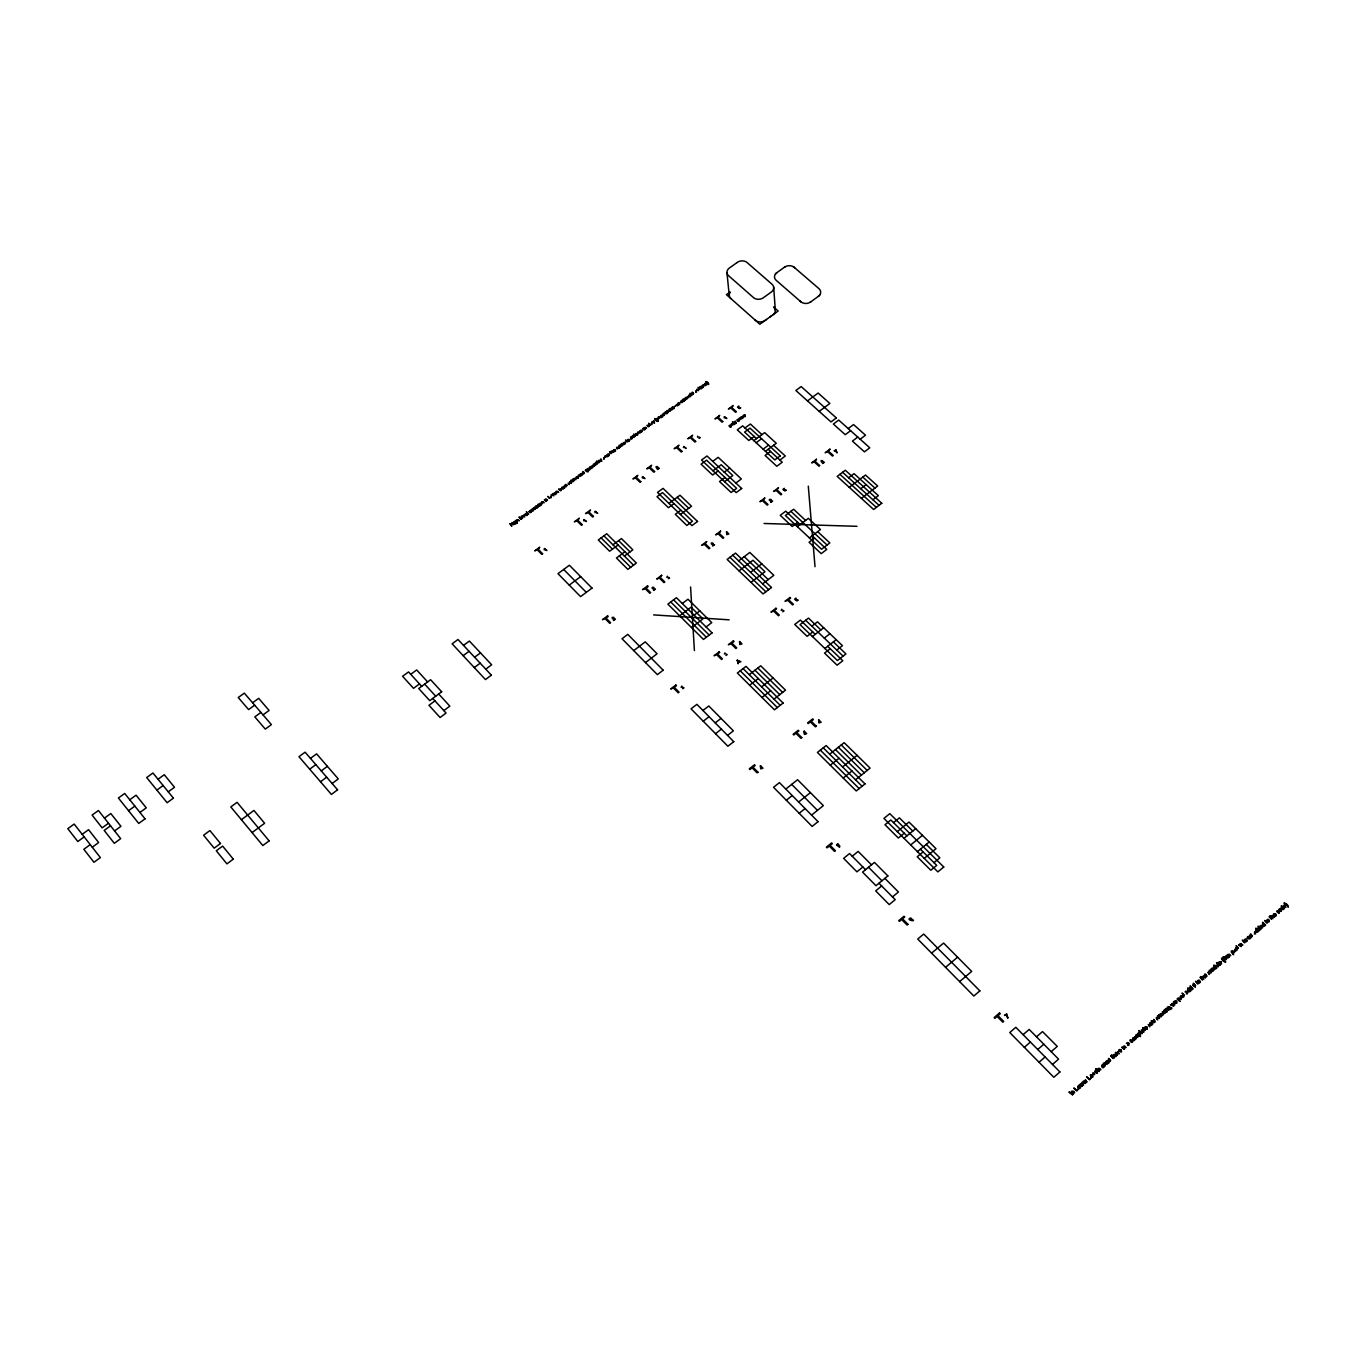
<?xml version="1.0" encoding="UTF-8"?>
<svg xmlns="http://www.w3.org/2000/svg" width="1356" height="1356" viewBox="0 0 1356 1356"><rect width="100%" height="100%" fill="white"/><g stroke="black" fill="none" stroke-linecap="round" stroke-linejoin="round"><path stroke-width="1.5" d="M1209.45 971.303L1211.061 973.015L1209.06 971.811M1157.719 1016.678L1159.329 1018.492L1157.363 1017.271M591.826 467.566L590.233 466.939M1136.192 1035.442L1137.803 1037.425L1135.803 1036.17M563.571 488.109L561.943 487.482M909.825 918.554C920.487 922.487 903.774 920.182 910.91 917.944M561.791 487.821L563.469 488.38M822.872 461.498L822.838 461.837M539.4 504.144L541.078 504.652M713.087 543.773L713.019 544.366M706.713 384.223L705.323 384.918L706.73 384.748M771.174 500.228L771.022 501.296M685.458 399.664L684.068 400.359L685.492 400.173M653.982 588.165L653.778 589.351M797.65 600.454L796.243 599.725M649.304 425.937L647.897 426.615L649.338 426.428M613.997 618.251L613.912 618.777M657.846 467.464L657.66 468.43M547.417 499.889L545.976 500.652L547.485 500.415M541.163 504.398L539.519 503.771M545.214 499.398L546.112 500.025A6.068 4.983 -13.1 0 0 546.654 499.805M822.363 462.21L822.448 461.277M770.649 501.042L770.733 500.042M1100.936 1069.63L1098.869 1070.426L1100.14 1069.104A3.492 3.22 22.2 0 0 1099.547 1069.325A7.288 6.712 21.5 0 1 1098.936 1069.596L1097.767 1068.647L1099.326 1068.291M712.544 544.654L712.646 543.671M657.304 468.176L657.423 467.261M613.42 619.065L613.539 617.912M1126.226 1047.408L1124.209 1048.222L1125.327 1046.883A3.492 3.187 21.8 0 0 1124.836 1047.086A7.272 6.644 21.1 0 1 1124.226 1047.357L1123.056 1046.425L1124.616 1046.069M533.332 508.127L534.806 507.703M1163.295 1014.83L1161.312 1015.61L1162.431 1014.288A3.475 3.136 21.3 0 0 1161.923 1014.491A7.255 6.543 20.7 0 1 1161.329 1014.763L1160.16 1013.847L1161.702 1013.491M541.536 504.534C540.01 507.771 537.637 501.195 541.569 504.042M1183.72 996.931L1181.72 997.592L1182.991 996.321A3.475 3.119 21.1 0 0 1182.381 996.524A7.238 6.492 20.5 0 1 1181.771 996.796L1180.601 995.88L1182.144 995.524M1165.346 1013.085L1163.448 1013.813L1164.533 1012.457A3.475 3.136 21.3 0 0 1164.007 1012.678A7.255 6.543 20.7 0 1 1163.397 1012.949L1162.228 1012.017L1163.77 1011.678M563.943 488.228C562.164 491.601 560.079 484.94 563.96 487.77M1126.429 1043.493L1127.345 1042.527M1230.773 955.59L1228.841 956.268L1230.011 954.963A3.458 3.051 20.5 0 0 1229.434 955.183A7.204 6.373 20 0 1 1228.841 955.438L1227.672 954.539L1229.18 954.2M580.215 474.041L581.656 473.685M592.216 467.701C589.979 471.108 588.673 464.277 592.233 467.244M1242.876 945.013L1241.011 945.573L1242.079 944.285A3.458 3.051 20.4 0 0 1241.588 944.488A7.204 6.339 19.9 0 1 1240.994 944.759L1239.825 943.861L1241.333 943.522M645.303 429.191C643.337 432.327 641.625 425.886 645.32 428.649M629.608 440.598C627.557 443.802 625.947 437.259 629.642 440.09M1185.076 991.931L1185.941 991.05M741.105 416.834L742.495 416.546M739.41 420.58C737.545 423.716 735.647 417.258 739.444 420.055M731.426 426.496C730.053 429.394 727.46 423.225 731.477 425.903M656.558 418.563L657.948 418.292M662.66 414.139L664.05 413.851M674.356 408.105C672.44 411.156 670.661 404.851 674.39 407.546M514.297 521.823L515.602 520.772L517.365 522.653M702.967 387.341C701.001 390.375 699.374 384.036 703.001 386.765M685.322 397.664L686.695 397.41M517.331 523.23L515.958 523.552M696.815 389.308L698.17 389.087M912.385 920.165L911.554 918.826L911.012 920.097M588.368 471.685L587.08 471.905M647.168 425.309L648.456 425.089M545.265 499.296L546.57 499.059M704.611 383.595L705.866 383.409M683.339 399.037L684.611 398.834M585.453 470.091L586.673 469.176L588.453 471.024M1257.961 927.707L1258.08 929.402L1260.046 929.996L1261.148 928.979L1258.097 926.165L1258.843 927.487M670.271 408.427C666.762 409.004 673.407 411.902 671.915 408.597M1106.632 1061.206L1106.886 1062.646L1108.344 1062.816M591.708 467.905L590.08 467.43M1127.989 1044.273L1128.056 1044.205A4.305 3.915 21.3 0 0 1128.531 1043.544L1128.836 1043.866M1129.023 1045.222L1127.599 1045.442M627.591 439.819L629.235 440.361M1234.757 950.454L1234.808 950.387A4.254 3.763 20.1 0 0 1235.248 949.759L1235.536 950.048M1254.741 932.894L1254.775 932.843A4.254 3.729 19.9 0 0 1255.232 932.199L1255.52 932.487M1186.636 992.728L1186.686 992.677A4.271 3.831 20.6 0 0 1187.144 992.033L1187.449 992.355M1166.143 1008.949L1167.143 1011.627L1164.94 1009.508L1165.906 1008.576M1186.28 992.49L1186.331 992.439A5.441 4.882 20.5 0 0 1186.856 991.745M1127.65 1044.001L1127.7 1043.95A5.475 4.983 21.2 0 0 1128.243 1043.256M730.952 426.564L729.342 426.072M738.935 420.699L737.291 420.224M1254.402 932.623L1254.419 932.606A5.407 4.746 19.9 0 0 1254.927 931.928M729.443 425.615L731.104 426.174M737.41 419.767L739.054 420.292M1262.436 923.775L1262.555 925.47L1264.521 926.063L1265.623 925.063L1262.555 922.233L1263.3 923.555M673.881 408.207L672.271 407.749M644.795 429.344L643.202 428.852M629.082 440.751L627.506 440.293M643.32 428.394L644.931 428.937M672.39 407.292L674.017 407.817M1104.343 1063.24L1105.31 1065.986L1103.123 1063.816L1104.106 1062.85M1132.413 1041.662L1131.006 1041.544L1130.684 1040.069M1187.585 993.745L1186.178 993.829M1233.774 953.149L1233.418 951.251L1231.434 951.014M739.512 417.801C737.766 418.851 741.8 420.818 739.495 418.682M702.493 387.443L700.899 386.969M701.035 386.494L702.628 387.002M516.111 522.772L514.653 522.145M1072.274 1091.427L1073.206 1094.19L1071.037 1091.987L1072.037 1091.021M1235.723 951.42L1234.333 951.556M1213.637 966.642L1213.705 968.32L1215.671 968.998L1216.824 967.947L1213.79 965.082L1214.518 966.421M1255.724 929.674L1255.842 931.369L1257.809 931.962L1258.91 930.945L1255.859 928.131L1256.605 929.453M1138.294 1032.814L1140.362 1033.035L1140.616 1035.035M1255.69 933.877L1254.317 933.996M537.417 505.703L536.129 505.907L536.959 506.669A6.085 5 -13.5 0 0 537.485 506.449M1181.008 999.525C1183.025 997.863 1177.669 995.321 1180.856 998.253M1218.146 966.879C1220.146 965.218 1214.79 962.743 1217.993 965.608M638.049 431.818C636.303 432.818 640.168 434.818 638.015 432.734M1248.062 936.403C1243.977 940.098 1254.554 939.471 1249.181 936.165M541.773 501.703C540.078 502.737 543.722 504.788 541.688 502.584M1277.301 911.266L1279.013 912.808M538.332 507.059L536.857 507.33L538.213 506.381M587.233 471.108L585.775 470.583M1187.687 989.439L1187.737 991.134L1189.72 991.795L1190.873 990.761L1187.839 987.846L1188.568 989.202M1189.975 987.422L1190.026 989.117L1192.009 989.795L1193.161 988.744L1190.127 985.846L1190.856 987.202M1281.115 907.367L1281.251 909.045L1283.217 909.639L1284.302 908.639L1281.251 905.842L1281.996 907.147M1225.536 961.929L1225.79 961.709A5.373 4.763 20.4 0 1 1223.163 960.37A4.763 4.221 20.4 0 1 1221.976 958.523L1221.536 958.167A4.712 4.17 20.4 0 0 1225.502 962.082M1288.2 906.825L1287.946 907.045A5.356 4.661 19.9 0 0 1286.556 904.672A4.797 4.17 19.9 0 0 1284.573 903.554L1284.183 903.147M1085.478 1081.529L1083.851 1082.969L1085.241 1083.139M1092.8 1075.105L1091.156 1076.545L1092.563 1076.698M1097.275 1071.172L1095.631 1072.613L1097.038 1072.765M1121.412 1049.951L1119.785 1051.392L1121.192 1051.544M1143.752 1030.34L1142.142 1031.747L1143.532 1031.899M1147.227 1027.272L1145.617 1028.696L1147.007 1028.848M1176.72 1001.355L1175.127 1002.762L1176.516 1002.915M1221.366 962.116L1219.807 963.506L1221.18 963.641M1262.487 925.978L1260.944 927.351L1262.317 927.487M1275.86 914.232L1274.318 915.588L1275.691 915.741M1285.624 905.655L1284.081 907.011L1285.471 907.147M697.594 436.225L697.645 437.242M1052.493 1064.443L1058.578 1059.138L1029.17 1029.441L1023.102 1034.679M1037.747 1049.493L1043.815 1044.239M1039.018 1062.257L1045.103 1056.951M1051.188 1051.68L1057.256 1046.408L1042.527 1031.594L1036.476 1036.832M1024.339 1047.324L1030.407 1042.069M1007.745 1017.966L1008.135 1017.644A6.204 5.729 14.4 0 1 1006.745 1014.051M731.562 423.648C729.969 424.716 733.494 426.36 731.613 424.631M959.624 981.608L971.676 971.405L943.59 943.064L931.589 953.132M945.556 967.32L957.59 957.183M529.535 510.992L531.043 511.636M616.997 447.09C615.251 447.938 619.167 450.311 616.946 447.989M1117.412 1054.849C1114.666 1047.222 1114.429 1059.867 1117.683 1054.205M1110.395 1061.036C1107.632 1053.324 1107.445 1066.121 1110.666 1060.375M514.839 521.653L516.331 522.246M556.35 491.126C554.621 492.092 558.401 494.279 556.282 492.042M578.622 474.956C577.012 475.956 580.385 477.77 578.571 475.905M1252.215 936.369C1249.13 928.962 1249.656 941.403 1252.452 935.674M1206.67 976.405C1203.738 969.015 1203.84 981.371 1206.891 975.761M892.485 896.909L898.435 891.994L884.909 878.366M933.979 862.687L939.861 857.823L926.267 844.398M881.654 885.977L875.688 890.875L889.214 904.588L895.197 899.655L878.959 883.248M923.097 851.907L917.215 856.755L930.809 870.247L936.708 865.382L920.402 849.229M924.233 858.365L935.996 848.687L908.995 822.058L897.265 831.618M910.707 844.941L922.436 835.33M917.453 851.636L929.199 841.991M862.874 866.976L856.924 871.84L843.635 858.365L849.568 853.534L865.535 869.688M904.232 833.211L898.35 838.008L884.993 824.736L890.858 819.973L906.91 835.872M903.977 838.279L915.707 828.686M852.229 856.212L858.162 851.399L871.484 864.823M893.519 822.617L899.384 817.854L912.774 831.075M811.566 815.109L823.346 805.634L797.565 779.717L785.819 789.073M855.551 779.785L870.094 768.123L844.144 742.664L829.669 754.19M799.176 813.278L805.091 808.549M843.229 778.022L851.958 771.022M786.327 800.243L792.209 795.548M830.279 765.191L839.008 758.241M798.633 802.04L810.413 792.633M842.568 766.937L857.077 755.343M727.545 735.393L733.376 730.833L708.781 706.001L702.967 710.493M773.988 699.137L785.497 690.153L760.716 665.796L749.241 674.678M836.805 650.083L842.449 645.676L817.499 621.845L811.854 626.201M715.527 733.681L721.375 729.138M762.004 697.476L770.649 690.746M824.872 648.49L836.177 639.693M830.211 648.693L824.55 653.1L837.11 665.186L842.788 660.745L827.702 646.287M838.33 845.534L839.55 846.805M703.239 721.223L709.086 716.68M749.648 685.221L758.275 678.525M812.413 636.523L823.702 627.76M715.205 722.901L721.036 718.358M761.58 686.865L773.056 677.932M824.295 638.1L829.94 633.71M812.753 631.947L807.108 636.337L794.752 624.455L800.396 620.099L815.244 634.337M640.185 430.649L641.676 431.242M706.052 626.964L711.747 622.624L687.984 599.216L682.305 603.505M762.614 583.86L773.818 575.317L749.817 552.451L738.664 560.892M872.942 499.771L878.349 495.652L854.043 473.668L848.636 477.753M530.806 512.161L529.349 511.466M585.962 470.024L587.419 470.583M605.251 455.633C603.59 456.582 607.183 458.565 605.217 456.548M607.403 454.446L608.895 455.057M623.404 442.819L624.896 443.429M658.965 416.631C656.694 416.817 660.643 419.58 659.135 417.784M703.12 384.579C701.391 385.494 705.374 387.63 703.103 385.477M645.507 662.576L657.067 653.778L645.27 641.863L633.727 650.609M691.526 627.574L702.933 618.895L691.052 607.183L679.661 615.81M750.987 582.351L764.987 571.707L753.004 560.248L739.02 570.842M809.413 537.908L820.431 529.535L808.346 518.331L797.345 526.653M861.399 498.364L877.654 486.007L865.484 475.041L849.263 487.329M814.583 538.078L809.074 542.281L821.228 553.638L826.753 549.417L812.159 535.823M611.692 450.955C609.234 451.26 613.319 453.802 611.827 452.141M797.701 522.331L792.192 526.501L780.242 515.331L785.734 511.178L800.108 524.569M694.136 615.2L699.832 610.878M750.597 572.334L761.784 563.859M860.738 488.736L866.162 484.617M860.162 439.225L865.501 435.208L853.551 424.564L848.212 428.564M850.602 430.683L845.246 434.683L833.364 424.055L838.703 420.072L869.789 447.819L864.433 451.853L852.415 441.107L857.772 437.09M835.737 450.209L834.143 450.938L836.11 449.836A5.305 4.356 -3.7 0 0 837.228 452.514M613.76 619.828L615.438 619.048L613.539 620.472M653.761 589.792L655.423 589.029L653.558 590.436M712.883 545.4L714.544 544.637L712.697 546.027M771.005 501.771L772.632 501.025L770.818 502.381M822.736 462.938L824.329 462.193L822.55 463.532M837.211 452.531L836.872 452.785A5.068 4.153 -3.7 0 1 835.788 450.209M332.118 783.497L338.271 778.92L316.592 753.868L310.456 758.394M485.77 669.169L491.652 664.779L469.379 641.049L463.515 645.388M735.867 483.058L741.342 478.973L718.188 457.328L712.731 461.362M443.853 710.595L449.819 706.137L438.7 693.984M779.886 460.057L785.293 456.006L773.581 445.276M321.253 770.903L327.389 766.343M474.6 657.236L480.482 652.88M724.257 472.176L729.731 468.125M624.913 551.722L616.438 558.011L627.879 569.384L636.371 563.062L606.742 533.755L598.301 539.993L609.624 551.231L618.082 544.976M680.881 510.195L675.322 514.314L686.865 525.433L692.441 521.297L662.559 492.601L657.016 496.686L668.44 507.686L673.983 503.585M725.002 477.465L719.511 481.533L731.138 492.465L736.63 488.363L706.561 460.159L701.086 464.193L712.578 475.007L718.053 470.956M763.14 449.158L768.547 445.141M252.08 832.584L264.623 823.278L253.928 810.447L241.402 819.702M320.524 781.751L326.677 777.191M474.278 667.559L480.177 663.186M624.387 556.079L632.845 549.807L621.438 538.552L612.997 544.807M680.407 514.466L691.509 506.229L680 495.228L668.932 503.432M724.579 481.668L732.799 475.566L721.223 464.735L713.019 470.803M765.462 451.311L776.276 443.276L764.648 432.615L753.834 440.615M819.21 411.393L829.855 403.478L818.143 393.037L807.498 400.901M434.954 700.849L428.971 705.29L440.09 717.51L446.073 713.036L432.734 698.425M770.513 451.446L765.089 455.463L776.802 466.261L782.226 462.21L768.174 449.294M419.496 683.916L413.529 688.323L402.596 676.305L408.546 671.932L421.699 686.322M754.224 436.479L748.817 440.48L737.291 429.852L742.681 425.869L756.546 438.615M309.71 769.174L315.846 764.631M463.159 655.66L469.04 651.304M756.156 442.734L761.564 438.734M569.232 585.097L580.656 576.639M682.305 687.577L683.458 687.78M410.732 674.322L416.682 669.949L427.649 681.932M744.986 427.988L750.376 424.021L761.936 434.615M657.626 468.888L659.253 468.142L657.423 469.481M745.19 415.19L743.749 416.258L744.902 416.343M544.417 548.485L546.875 550.587L544.79 549.078M583.978 519.501L586.436 521.552L584.351 520.077M595.199 511.263L597.674 513.314L595.572 511.856M642.473 476.617L644.964 478.634L642.863 477.176M683.661 446.429L686.153 448.412L684.034 446.988M724.341 416.614L726.85 418.563L724.731 417.156M92.259 847.195L98.649 842.551L88.564 829.686L82.191 834.313M114.582 830.94L120.938 826.296L110.802 813.532L104.463 818.143M139.939 812.464L146.262 807.854L136.075 795.192L129.769 799.769M168.263 791.819L174.517 787.26L164.279 774.717L158.025 779.259M810.939 301.744L810.719 301.896A7.119 5.593 -5 0 1 810.091 302.32M654.897 418.563L655.236 418.818A3.949 3.187 -9.2 0 0 656.05 420.157A4.441 3.593 -9.2 0 0 658.067 421.123L657.83 421.309M599.199 460.599L601.25 460.803M521.162 517.755L522.314 516.958M532.823 509.331L531.688 510.161M554.163 493.889L555.265 493.042M570.859 481.719L569.74 482.533M572.995 480.21L574.063 479.346M577.554 476.854L576.436 477.668M582.707 473.159L583.809 472.312M589.182 468.413L588.046 469.193M595.606 463.786L596.708 462.955M614.895 449.751L613.776 450.548M619.133 446.7L620.217 445.87M621.268 445.158L622.353 444.327M630.845 438.191L631.896 437.361M662.152 415.428L661.067 416.207M666.983 411.97L668.016 411.122M688.967 395.986L690.035 395.189M527.094 513.924L525.569 515.026L526.721 515.127M533.433 509.314L531.908 510.415L533.077 510.517M555.875 493.025L554.367 494.126L555.519 494.211M571.469 481.702L569.961 482.787L571.113 482.889M578.165 476.837L576.656 477.922L577.809 478.024M589.792 468.396L588.301 469.481L589.436 469.566M615.488 449.717L614.014 450.802L615.166 450.887M637.625 433.649L636.15 434.734L637.286 434.818M662.762 415.394L661.287 416.462L662.44 416.546M690.628 395.155L689.187 396.223L690.323 396.291M84.191 836.872L77.8 841.517L67.8 828.686L74.173 824.058L100.361 857.585L93.937 862.28L83.835 849.28L90.225 844.619M108.497 823.245L102.141 827.872L92.089 815.092L98.429 810.498L120.684 838.652L114.311 843.313L104.175 830.431L110.531 825.804M260.928 712.442L254.826 716.883L265.284 729.087L271.403 724.629L244.317 693.136L238.249 697.526L248.589 709.595L254.674 705.188M128.532 810.702L134.854 806.108M156.872 790.09L163.127 785.531M263.013 714.883L269.098 710.442L258.674 698.357L252.606 702.764M766.462 319.474L765.106 320.457A7.119 5.627 -6.2 0 1 764.564 320.813A6.916 5.458 -6.2 0 1 755.682 320.508A10.441 8.238 -6.1 0 1 755.343 320.219L754.868 319.813M769.988 316.931L771.632 315.728M784.514 489.889L785.87 490.33M737.105 262.522L737.325 262.369A7.17 5.577 -6.6 0 1 737.867 262.013A6.949 5.424 -6.6 0 1 746.071 261.827A6.882 5.356 -6.6 0 1 746.783 262.284A10.526 8.204 -6.7 0 1 747.122 262.572L772.022 284.251A7 5.492 -6 0 1 772.683 290.709A7.322 5.746 -6 0 1 771.225 292.099L763.428 297.693A7.238 5.678 -6.2 0 1 762.784 298.134A7.017 5.509 -6.2 0 1 754.478 298.303A6.949 5.441 -6.2 0 1 753.767 297.845A10.594 8.306 -6.2 0 1 753.428 297.54L728.579 275.709A6.949 5.424 -6.8 0 1 728.003 269.336A7.288 5.678 -6.8 0 1 729.46 267.963L737.003 262.606M729.748 292.269L726.426 294.642L759.869 324.237L778.175 311.016L773.598 306.998A6.899 5.441 -6 0 1 774.31 313.456A7.221 5.695 -6 0 1 772.869 314.829M784.446 267.217L784.548 267.149A7.051 5.492 -5.5 0 1 785.073 266.793M604.42 459.074L603.505 459.26M551.282 497.669L550.468 497.855M739.037 407.529L740.325 407.817M696.543 392.155L695.679 392.359M652.067 424.462L651.185 424.665M742.952 417.767L741.512 417.207M693.425 394.037C691.679 388.189 690.848 398.257 693.628 393.342M668.237 412.326C666.321 406.461 665.949 416.597 668.508 411.58M632.167 438.53C630.625 432.547 629.421 442.819 632.388 437.819M620.489 447.022C618.861 441.056 617.726 451.328 620.692 446.31M622.624 445.463C620.98 439.547 619.912 449.751 622.811 444.768M596.962 464.108C595.131 458.142 594.369 468.43 597.165 463.396M584.063 473.481C582.3 467.515 581.453 477.804 584.266 472.769M574.317 480.549C572.927 474.447 571.452 484.872 574.554 479.821M535.179 508.975L533.755 508.314M522.467 518.212C521.162 511.907 519.602 522.619 522.772 517.433M698.526 390.325L697.17 389.697M687.119 398.613L685.678 398.003M658.304 419.546L656.948 418.902M664.406 415.106L663.05 414.478M582.08 474.905L580.622 474.278M681.051 400.969L682.509 401.546M677.915 403.257L679.356 403.834M517.145 519.602C514.67 519.975 518.602 522.585 517.195 520.857M1169.957 1009.576C1177.517 1006.474 1159.685 1006.627 1170.906 1008.491M838.042 846.229L836.601 844.873L838.076 843.669L837.194 844.941C841.178 844.025 839.161 848.636 839.178 846.958M612.319 618.489L612.166 617.421L613.76 617.353M821.261 461.684L821.058 460.684L822.6 460.616M769.547 500.5L769.344 499.483L770.903 499.415M656.236 467.634L656.067 466.65L657.609 466.583M795.972 600.352L794.633 599.149L796.023 598.081L795.701 599.962L798.057 600.013L796.769 600.962M784.243 490.482L782.937 489.363L784.293 488.33L783.971 490.109L786.277 490.194L784.921 491.025M745.071 415.648C746.495 418.631 740.105 414.478 745.122 415.122M571.317 482.177C572.74 485.092 566.316 481.024 571.401 481.634M555.723 493.499C557.028 496.533 550.773 492.279 555.807 492.957M533.281 509.788C534.671 512.805 528.264 508.619 533.366 509.246M526.942 514.399C528.45 517.399 521.857 513.297 527.026 513.856M690.509 395.613C691.763 398.495 685.628 394.426 690.56 395.088M662.626 415.868C663.965 418.784 657.728 414.682 662.694 415.326M637.49 434.123C638.761 437.09 632.591 432.886 637.557 433.581M615.353 450.192C616.777 453.141 610.437 448.938 615.421 449.65M589.64 468.854C591.182 471.786 584.606 467.786 589.724 468.312M578.012 477.312C579.487 480.261 572.978 476.159 578.08 476.77M743.071 417.038L742.63 418.207L741.088 417.275M535.349 508.212L534.789 509.432L533.332 508.381M738.783 408.088L737.528 407.02L738.851 406.037L738.528 407.732L740.766 407.817L739.359 408.58M582.216 474.176L581.656 475.397L580.215 474.43M698.713 389.528L698.221 390.731L696.781 389.867M687.255 397.901L686.746 399.071L685.305 398.172M1228.858 954.878L1229.655 954.522M1163.397 1012.373L1164.245 1012M1161.363 1014.186L1162.16 1013.83M1124.26 1046.781L1125.073 1046.408M1098.902 1069.037L1099.801 1068.63M682.577 687.136L683.966 687.865L682.678 688.729M782.649 610.234L784.039 610.929L782.785 611.793M725.833 653.897L727.223 654.609L725.952 655.473M668.254 577.215L669.61 577.944L668.271 578.707M698.95 436.971L700.272 437.683L698.95 438.361M647.863 426.072L647.151 425.801M1225.705 956.234L1224.841 957.353L1223.383 956.641L1226.434 959.506L1225.366 957.828M1203.077 976.134L1202.179 977.269L1200.721 976.54L1203.755 979.439L1202.704 977.744M1272.098 915.486L1271.25 916.588L1269.792 915.876L1272.86 918.69L1271.775 917.046M1113.852 1054.544L1112.886 1055.697L1111.428 1054.951L1114.446 1057.951L1113.429 1056.222M641.252 431.886L640.015 431.191M624.37 444.09L623.218 443.31M608.437 455.718L607.217 454.972M682.034 402.24L680.865 401.512M678.831 404.529L677.746 403.851M667.372 576.215L666.847 577.436M670.728 408.546L671.898 409.309M781.768 609.217L781.242 610.505M724.985 652.846L724.375 654.101M681.78 686.068L681.119 687.339M1251.198 934.589L1250.588 935.894L1251.351 934.64M1205.62 974.625L1204.992 975.947L1205.789 974.676M1142.498 1030.085L1141.854 1031.424L1142.667 1030.136M1116.429 1052.985L1115.768 1054.358L1116.598 1053.036M1084.241 1081.274L1083.563 1082.647L1084.342 1081.291M1284.403 905.418L1283.793 906.706L1284.488 905.452M1109.411 1059.172L1108.733 1060.528L1109.598 1059.222M1096.021 1070.918L1095.36 1072.291L1096.123 1070.935M764.072 523.484L856.992 526.314M653.609 614.895L729.121 619.828M632.998 436.174L631.896 436.344L633.337 436.598C632.286 438.971 636.862 435.513 633.727 436.293L633.642 435.073L635.32 436.005M1131.362 1039.95C1127.226 1038.815 1133.192 1044.951 1132.565 1041.188M1277.996 911.147C1274.199 910.029 1280.301 915.13 1279.183 912.249M1272.42 915.995L1274.538 917.215L1272.606 915.537M1226.027 956.743L1228.146 957.997L1226.214 956.285M1203.365 976.659L1205.484 977.913L1203.586 976.218M735.833 423.326L733.427 422.343L735.681 422.919M654.134 422.903L651.778 421.919L653.999 422.479M1114.107 1055.07L1115.852 1056.714L1114.615 1054.798M599.013 460.209L601.386 461.21M524.043 516.297L522.28 515.924L524.636 516.958L524.162 514.568L524.314 516.128M1135.853 1035.628C1135.904 1032.035 1141.82 1038.611 1137.226 1035.153M737.528 660.728L739.02 661.406L738.054 662.152L737.647 661.203A4.814 4.153 -7.6 0 0 737.342 660.626M1094.478 1074.511C1090.902 1074.257 1093.546 1070.579 1094.597 1074.579M1153.668 1022.627C1145.905 1017.119 1159.075 1027.068 1153.685 1019.39C1157.261 1023.644 1150.108 1018.085 1153.583 1022.509M653.728 587.351L652.253 587.334L652.253 588.385M1107.564 1061.206C1102.225 1060.833 1110.293 1065.375 1108.496 1062.341M744.529 415.173L743.512 416.004M693.136 392.884L692.085 393.698M1271.47 919.283L1269.165 916.554L1271.521 918.724M1266.962 923.165L1264.707 920.47L1267.08 922.656M526.416 513.907L525.314 514.738M660.067 416.563L661.287 417.699L659.931 416.97M636.998 433.649L635.896 434.445M1244.672 942.895L1242.333 940.115L1244.689 942.318M1238.35 948.42L1236.045 945.64L1238.401 947.844M1225.078 960.133L1222.756 957.319L1225.095 959.54M1202.365 980.049L1200.077 977.235L1202.416 979.473M612.776 450.904L613.997 452.056L612.607 451.294M1197.84 984.066L1195.517 981.236L1197.873 983.473M1195.517 986.049L1193.246 983.236L1195.585 985.473M1184.33 995.897L1182.042 993.067L1184.381 995.321M712.832 543.01L711.358 542.993L711.375 544.027M1144.939 1030.509L1142.684 1027.645L1145.006 1029.933M1112.954 1058.511L1110.767 1055.663L1113.09 1057.968M518.178 519.585L519.382 520.772L518.026 520.009M699.56 389.223L698.103 387.341L699.832 388.935M1285.522 905.554C1279.759 903.91 1286.963 909.74 1285.658 906.486M691.475 395.172L689.984 393.24L691.713 394.85M1262.402 925.894C1256.69 924.114 1263.724 930.148 1262.521 926.826M650.134 425.242L648.626 423.258L650.355 424.886M1097.173 1071.071C1091.258 1069.342 1098.53 1075.427 1097.275 1072.138M704.628 384.172L705.442 384.324A5.933 4.763 -7.8 0 0 705.967 384.104M1216.976 966.421L1215.179 965.387L1216.671 966.794M794.667 267.742L794.209 267.335A10.356 8.085 -5.5 0 0 793.853 267.064A6.763 5.288 -5.5 0 0 793.158 266.607M626.947 441.954L625.523 440.022L627.235 441.666M1167.041 1009L1168.872 1010.101L1167.363 1008.627M800.023 301.032L800.854 301.761A10.424 8.187 -4.9 0 0 801.193 302.049M611.014 453.616L609.539 451.633L611.251 453.277M1179.839 999.067L1178.025 998.016L1179.534 999.457M598.115 462.888L596.691 460.955L598.403 462.616M1210.467 970.811C1214.654 973.998 1208.891 967.659 1209.145 971.286M1256.148 932.403L1255.164 931.504M1105.259 1063.29L1107.089 1064.426L1105.598 1062.935M1275.759 914.147C1269.826 912.554 1277.25 918.3 1275.894 915.08M1236.163 949.963L1235.231 949.081M1147.125 1027.17C1141.413 1025.373 1148.346 1031.509 1147.227 1028.187M549.333 498.398L547.892 496.381L549.587 498.059M1158.753 1016.254C1162.956 1019.187 1157.024 1013.152 1157.414 1016.729M1121.31 1049.849C1115.395 1048.137 1122.7 1054.154 1121.429 1050.917M1073.172 1091.478L1074.63 1092.953L1073.613 1091.207M862.789 477.092L874.942 488.075M842.601 472.295L879.061 505.33M839.906 474.329L876.349 507.398M1188.025 992.202L1187.127 991.338M740.868 417.936L741.885 418.868L740.545 418.19M704.442 384.714L705.442 385.629L704.12 384.951M1221.281 962.014C1215.485 960.234 1222.553 966.303 1221.383 962.98M732.918 423.784L733.935 424.716L732.596 424.038M724.409 417.953L724.138 417.699A2.187 1.78 -7.3 0 0 724.375 416.97M687.356 396.494L688.763 397.732L687.916 396.952M681.56 400.596C684.288 398.918 682.78 404.715 680.509 401.749M805.6 520.416L793.616 509.263L785.378 515.483L821.55 549.248L829.838 542.925L817.668 531.637M678.424 402.885C681.407 401.647 679.356 406.817 677.373 404.071M676.271 404.546L677.678 405.8L676.83 405.003M790.87 511.331L827.075 545.027M675.78 405.986L675.695 405.885A3.526 2.848 -8.8 0 1 675.237 406.376M668.711 410.021L670.118 411.275L669.271 410.495M1176.618 1001.253C1170.601 999.779 1178.211 1005.423 1176.737 1002.253M1231.163 951.861L1233.604 954.743L1232.875 953.421M1129.412 1043.713L1128.497 1042.815M651.914 423.157L652.016 423.241A3.526 2.865 -9.5 0 1 651.473 423.648M645.117 427.157L646.524 428.428L645.676 427.632M640.727 430.242C643.693 428.903 641.693 434.31 639.659 431.411M639.388 431.954L640.371 432.886L639.066 432.208M1207.874 972.354L1209.45 974.439L1208.366 972.71M635.523 435.649L633.811 434.022L633.286 435.971M1143.65 1030.238C1137.853 1028.357 1144.769 1034.594 1143.752 1031.255M744.241 556.672L768.208 579.588M820.889 629.947L808.498 618.099L800.04 624.641L837.432 660.542L845.924 653.897L833.364 641.88M623.946 442.429C626.76 440.632 625.099 446.734 622.845 443.531M677.237 497.279L688.729 508.297M805.684 620.285L843.093 656.118M732.732 555.197L768.649 589.657M618.336 447.226L619.319 448.175L618.014 447.48M729.935 557.299L765.852 591.792M642.507 478.007L642.236 477.736A2.204 1.814 -10.1 0 0 642.507 476.905M607.946 454.04C610.861 452.328 608.98 458.294 606.844 455.192M606.59 455.769L607.573 456.718L606.268 456.023M599.03 461.498L599.521 462.565L598.471 461.023M594.453 464.532C597.454 466.481 593.199 462.176 593.216 464.837M593.233 465.362L594.623 466.125L593.555 465.074M592.555 466.125L593.081 467.244L592.013 465.684M1156.126 1017.814L1157.685 1019.932L1156.6 1018.153M1092.699 1075.003C1086.732 1073.342 1094.106 1079.308 1092.8 1076.071M579.961 475.092L580.944 476.058L579.622 475.363M1085.393 1081.427C1079.41 1079.885 1086.868 1085.698 1085.495 1082.495M574.808 478.21L575.842 479.753L575.351 478.685M1138.057 1033.645L1140.464 1036.628L1139.769 1035.272M841.262 744.952L867.196 770.462M571.3 480.092L573.029 481.804L570.927 480.312M683.339 399.579L684.187 399.766A5.949 4.797 -8.5 0 0 684.695 399.545M1134.599 1036.73L1136.142 1038.866L1135.057 1037.069M757.851 668.016L782.615 692.391M838.364 747.258L864.28 772.784M568.656 483.55L569.147 484.617L568.096 483.075M595.216 512.687L594.945 512.415A2.22 1.848 -11.8 0 0 595.216 511.568M754.987 670.22L779.751 694.628M835.466 749.563L861.382 775.124M566.215 485.041C569.249 486.838 564.859 482.753 564.96 485.346M564.994 485.872L566.367 486.651L565.333 485.618M563.757 486.194L564.825 487.77L564.265 486.618M618.624 540.637L630.032 551.892M673.576 599.844L709.188 635.066M743.122 668.61L780.225 705.306M823.245 747.834L862.094 786.26M560.316 488.719L561.35 490.279L560.859 489.211M558.96 489.041L560.689 490.77L558.604 489.262M603.928 535.84L633.54 565.164M670.728 601.979L706.34 637.235M740.24 670.83L777.344 707.561M820.346 750.139L859.179 788.599M557.689 491.279L558.655 492.245L557.35 491.533M583.995 520.907L583.724 520.653A2.237 1.848 -12.2 0 0 584.012 519.789M601.115 537.908L612.437 549.146M619.268 555.926L630.71 567.266M543.112 501.856L544.095 502.822L542.79 502.11M530.111 510.551C533.01 508.585 531.162 515.127 528.942 511.636M791.701 784.395L817.465 810.363M868.518 867.247L881.942 880.807M1006.711 1014.034L1004.474 1015.441L1006.305 1014.508A5.916 5.475 14.4 0 0 1007.762 1017.949M544.417 549.926L544.146 549.655A2.237 1.865 -13.8 0 0 544.451 548.756M563.689 569.452L586.3 592.352M587.894 470.956L585.351 470.685M516.789 522.585L514.246 522.297M424.665 684.119L435.717 696.204M1179.652 1001.287L1177.11 998.813L1180.245 1001.321M664.61 414.343L664.101 415.512L662.643 414.58M658.508 418.767L658.101 419.936L656.558 419.106M1118.039 1051.985L1119.124 1053.832L1117.564 1051.544M1236.096 948.166L1237.248 949.997L1235.655 947.793M1085.834 1080.224L1086.936 1082.139L1085.359 1079.749M1148.668 1024.933L1149.82 1026.848L1148.244 1024.509M735.444 422.462L735.223 421.021L736.274 423.377M653.761 422.038L653.575 420.597L654.575 422.953M601.013 460.345L600.844 458.887L601.827 461.277M653.524 587.945L653.439 588.962A2.458 2.085 -10.3 0 0 653.338 589.724M726.952 272.658L729.257 295.506M808.295 486.177L815.024 566.689M773.7 287.336L775.31 310.117M690.577 586.995L694.408 650.575M657.219 468.752A2.39 1.949 -9.4 0 1 657.406 468.193M613.319 619.794A2.475 2.102 -12 0 1 613.522 619.099M712.459 545.298A2.441 2.051 -7.9 0 1 712.646 544.688M683.678 446.751A2.204 1.797 -8.7 0 1 683.407 447.531M550.96 496.127A4.56 3.746 -13 0 1 550.468 496.601M551.163 496.364A3.593 2.949 -13 0 1 550.739 496.788M604.03 457.599A4.526 3.695 -11.1 0 1 603.556 458.057M604.234 457.82A3.56 2.898 -11.1 0 1 603.827 458.243M648.541 425.801A5.983 4.848 -9.6 0 1 648.015 426.021M651.66 423.004A4.492 3.644 -9.5 0 1 651.185 423.462M657.796 421.411A3.898 3.153 -9.2 0 1 654.829 418.563M675.424 405.766A4.475 3.61 -8.8 0 1 674.966 406.207M696.103 390.748A4.458 3.593 -8.1 0 1 695.662 391.172M696.306 390.969A3.509 2.831 -8.1 0 1 695.933 391.342M770.581 501.669A2.424 2 -5.8 0 1 770.75 501.076M822.312 462.803A2.407 1.966 -4.2 0 1 822.465 462.243M1284.2 903.062A4.712 4.085 19.9 0 1 1288.353 906.808M1234.96 949.488A5.424 4.78 20 0 1 1234.435 950.149M730.85 298.557A6.848 5.373 -6.8 0 1 730.274 292.218M775.462 273.98A7.153 5.593 -5.6 0 1 776.886 272.641M819.736 295.032A7.204 5.661 -4.8 0 1 818.312 296.388M1134.684 1039.323C1132.768 1042.408 1131.87 1035.526 1134.684 1039.323M1149.905 1023.475C1152.77 1027.289 1151.854 1020.509 1149.905 1023.475M1152.583 1023.966C1150.176 1028.831 1148.329 1018.915 1152.583 1024.017M1260.368 926.419L1261.809 926.029L1260.385 926.301M1213.773 967.337C1216.383 971.082 1215.874 964.811 1213.773 967.337M1135.192 1039.255C1132.667 1044.239 1131.057 1034.103 1135.192 1039.306M1233.587 952.454C1231.672 955.082 1230.96 948.708 1233.587 952.454M1283.369 908.706C1281.793 911.3 1280.403 905.198 1283.369 908.673M1103.835 1066.443C1102.089 1069.528 1100.886 1062.663 1103.835 1066.443M1138.413 1033.526C1140.905 1037.391 1140.616 1031.035 1138.413 1033.442M1278.589 910.029C1283.098 914.859 1280.945 905.52 1278.589 909.927M1187.822 990.134C1190.517 993.88 1189.754 987.592 1187.822 990.083M1190.11 988.117C1192.636 991.863 1192.365 985.659 1190.11 988.083M1264.673 925.131C1262.877 927.707 1261.894 921.538 1264.673 925.131M1266.572 920.588C1271.114 925.47 1268.962 915.961 1266.572 920.521M1257.978 931.03C1256.029 933.623 1255.266 927.402 1257.978 931.03M1260.216 929.063C1258.097 931.606 1257.69 925.385 1260.216 929.097M1080.037 1087.376C1078.037 1090.478 1077.274 1083.495 1080.037 1087.376M1104.343 1066.375C1101.987 1071.376 1100.038 1061.24 1104.343 1066.409M1219.23 962.557L1220.688 962.15L1219.247 962.523M1244.198 940.233C1248.656 945.234 1246.605 935.64 1244.198 940.233M1080.529 1087.292C1078.325 1092.224 1076.037 1082.291 1080.529 1087.258M1174.567 1001.796L1176.042 1001.389L1174.584 1001.728M1211.027 969.37C1215.451 974.388 1213.518 964.811 1211.044 969.252M1281.217 910.588C1280.556 907.249 1277.555 911.978 1281.2 910.74M1197.399 981.354C1201.755 986.456 1200.009 976.676 1197.399 981.354M1269.216 921.131C1268.097 917.537 1265.843 922.877 1269.199 921.266M1145.057 1027.729L1146.532 1027.323L1145.057 1027.729M1246.842 940.793C1244.876 943.607 1244.13 937.081 1246.842 940.793M1119.242 1050.408L1120.717 1050.002L1119.242 1050.408M1168.109 1007.44C1170.618 1011.118 1170.279 1004.915 1168.109 1007.372M1213.688 969.947C1212.128 972.862 1210.62 966.303 1213.688 969.896M1090.614 1075.545L1092.105 1075.139L1090.631 1075.477M1200.043 981.93C1198.263 984.88 1197.128 978.218 1200.043 981.93M1248.13 937.115C1250.503 940.827 1250.385 934.826 1248.147 937.03M1273.742 914.639L1275.182 914.283L1273.759 914.554M665.304 412.088L665.169 413.275C660.762 411.749 670.017 415.36 665.576 412.885L665.304 412.088M552.451 494.008L552.299 495.245C547.875 493.635 557.13 497.415 552.723 494.838L552.451 494.008M1078.342 1089.004L1076.85 1090.326L1073.799 1088.004L1076.8 1091.038L1078.342 1089.004M1091.105 1077.8L1089.614 1079.105L1086.563 1076.8L1089.563 1079.817L1091.105 1077.8M1072.545 1094.784L1069.138 1092.089L1072.545 1094.784M1082.308 1086.207L1079.054 1084.953L1081.647 1085.919L1080.393 1083.766L1082.902 1084.749L1082.088 1082.291L1083.58 1085.088L1081.071 1084.122L1082.308 1086.207M1099.089 1071.443L1095.716 1068.765L1099.089 1071.443M1124.395 1049.188L1121.853 1047.357L1124.395 1049.188M1142.311 1033.458L1138.921 1030.814L1142.311 1033.458M1161.516 1016.576L1158.956 1014.763L1161.516 1016.576M1166.584 1012.118L1164.024 1010.305L1166.584 1012.118M1173.669 1005.898L1170.431 1004.677L1173.008 1005.627L1171.737 1003.542L1174.228 1004.474L1173.381 1002.101L1174.889 1004.813L1172.415 1003.881L1173.669 1005.898M1195.229 986.931L1192.67 985.151L1195.229 986.931M1219.993 965.15L1216.603 962.607L1219.993 965.15M1229.044 957.2L1226.485 955.438L1229.044 957.2M1241.215 946.505L1238.655 944.759L1241.215 946.505M1059.917 1071.952L1053.832 1077.291L1009.762 1032.526L1015.83 1027.306L1059.917 1071.952M999.491 1012.983L994.134 1017.576L994.88 1018.356L997.118 1016.441L1002.813 1022.204L1003.711 1021.441L998.016 1015.678L1000.253 1013.746L999.491 1012.983M979.863 990.88L973.811 996.016L917.724 939.047L923.724 934.047L979.863 990.88M907.944 924.3L907.045 925.029L901.655 919.554L899.452 921.385L898.723 920.656L904.028 916.249L904.757 916.995L902.537 918.826L907.944 924.3M943.759 867.009L937.86 871.891L883.942 818.397L889.79 813.651L943.759 867.009M887.875 875.925L875.976 885.688L862.569 872.111L874.451 862.399L887.875 875.925M835.313 850.636L834.449 851.348L829.262 846.093L827.075 847.856L826.38 847.161L831.635 842.907L832.33 843.601L830.126 845.381L835.313 850.636M818.058 821.668L812.142 826.431L773.547 787.294L779.429 782.615L818.058 821.668M865.009 783.904L856.246 790.955L817.431 752.444L826.143 745.546L865.009 783.904M760.445 765.665L760.733 768.903L762.97 768.225L760.445 765.665M804.176 731.172L804.481 734.359L806.701 733.681L804.176 731.172M818.617 719.782L818.939 722.934L821.16 722.273L818.617 719.782M761.716 767.615L760.801 768.327L760.58 766.462L761.716 767.615M805.464 733.087L804.549 733.799L804.311 731.952L805.464 733.087M819.905 721.663L819.007 722.375L818.77 720.545L819.905 721.663M757.97 772.174L757.089 772.869L752.122 767.818L749.97 769.53L749.309 768.852L754.512 764.75L755.173 765.428L753.004 767.14L757.97 772.174M801.769 737.579L800.904 738.257L795.921 733.308L793.785 734.986L793.107 734.325L798.243 730.274L798.904 730.935L796.769 732.63L801.769 737.579M816.244 726.155L815.38 726.833L810.38 721.9L808.261 723.579L807.583 722.918L812.702 718.883L813.363 719.544L811.227 721.223L816.244 726.155M733.749 741.664L727.884 746.241L691.052 708.832L696.882 704.34L733.749 741.664M783.107 703.052L774.446 709.815L737.376 673.051L745.986 666.389L783.107 703.052M737.291 660.202L738.223 663.779L738.206 662.491L740.901 661.711L737.291 660.202M675.83 685.051L670.695 689.001L673.457 688L678.203 692.814L679.068 692.153L674.322 687.339L676.475 685.695L675.83 685.051M719.104 651.863L714.019 655.762L716.765 654.762L721.545 659.508L722.392 658.846L717.612 654.117L719.731 652.49L719.104 651.863M733.393 640.88L728.341 644.761L731.087 643.778L735.867 648.49L736.698 647.846L731.918 643.134L734.037 641.507L733.393 640.88M775.92 608.251L770.937 612.081L773.649 611.115L778.463 615.743L779.293 615.099L774.479 610.471L776.564 608.861L775.92 608.251M789.989 597.471L785.005 601.284L787.717 600.301L792.548 604.912L793.379 604.284L788.548 599.674L790.633 598.081L789.989 597.471M739.545 641.541L739.8 644.575L741.969 643.93L739.545 641.541M740.766 643.354L739.868 644.049L739.664 642.286L740.766 643.354M663.169 670.203L657.372 674.627L622.031 638.727L627.794 634.371L663.169 670.203M712.053 632.879L703.476 639.422L667.881 604.132L676.407 597.691L712.053 632.879M771.462 587.504L763.038 593.945L727.138 559.418L735.511 553.095L771.462 587.504M881.773 503.262L873.62 509.483L837.194 476.38L845.313 470.261L881.773 503.262M607.556 615.861L602.454 619.675L605.183 618.709L609.742 623.336L610.59 622.692L606.03 618.082L608.166 616.488L607.556 615.861M647.541 585.894L642.507 589.657L645.219 588.707L649.795 593.25L650.626 592.623L646.049 588.08L648.151 586.504L647.541 585.894M661.711 575.266L656.694 579.029L659.389 578.08L663.982 582.605L664.813 581.978L660.236 577.453L661.711 575.266M706.645 541.586L701.713 545.298L704.374 544.349L709.002 548.79L709.832 548.18L705.205 543.722L706.645 541.586M720.578 531.145L715.646 534.84L718.324 533.891L722.951 538.332L723.765 537.705L719.138 533.281L720.578 531.145M764.75 498.042L759.885 501.686L762.53 500.754L767.191 505.11L768.005 504.5L763.343 500.144L764.75 498.042M778.429 487.787L773.598 491.414L776.225 490.482L780.886 494.804L781.7 494.211L777.039 489.872L778.429 487.787M816.448 459.277L811.668 462.871L814.278 461.938L818.973 466.21L819.77 465.616L815.092 461.345L816.448 459.277M829.923 449.175L825.16 452.751L827.77 451.836L832.465 456.074L833.262 455.48L828.567 451.243L829.923 449.175M726.545 531.738L726.782 534.603L728.884 533.993L726.545 531.738M727.731 533.45L726.85 534.111L726.663 532.433L727.731 533.45M592.013 588.097L580.571 596.623L557.977 573.673L569.384 565.249L592.013 588.097M233.283 859.145L226.944 863.874L216.282 850.788L222.621 846.093L233.283 859.145M780.242 455.87L774.818 459.921L744.597 432.106L749.987 428.123L780.242 455.87M269.115 840.873L262.827 845.551L230.808 806.922L237.063 802.311L269.115 840.873M337.576 789.819L331.406 794.43L298.964 756.682L305.1 752.173L337.576 789.819M491.38 675.152L485.465 679.559L452.124 643.829L457.989 639.49L491.38 675.152M697.526 521.45L691.967 525.603L657.524 492.448L663.05 488.38L697.526 521.45M741.698 488.516L736.206 492.618L701.544 460.023L707.001 455.989L741.698 488.516M836.33 417.953L831.008 421.936L795.87 390.494L801.176 386.579L836.33 417.953M441.683 691.78L429.75 700.645L418.716 688.526L430.615 679.729L441.683 691.78M220.486 843.5L214.163 848.178L203.603 835.228L209.909 830.567L220.486 843.5M542.586 553.723L541.756 554.333L537.383 549.909L534.705 550.841L539.739 547.163L538.23 549.282L542.586 553.723M582.216 524.653L581.385 525.264L576.978 520.89L574.334 521.823L579.3 518.178L577.809 520.28L582.216 524.653M593.453 516.416L592.623 517.026L588.216 512.67L585.555 513.602L590.521 509.958L589.046 512.06L593.453 516.416M640.795 481.685L639.981 482.278L635.54 478.007L632.913 478.922L637.812 475.329L636.371 477.397L640.795 481.685M654.609 471.549L653.795 472.159L649.338 467.905L646.727 468.82L651.592 465.244L650.151 467.295L654.609 471.549M682.034 451.429L681.237 452.023L676.763 447.802L674.152 448.717L679 445.175L677.576 447.209L682.034 451.429M695.679 441.429L694.865 442.022L690.407 437.819L687.797 438.734L692.611 435.208L691.204 437.242L695.679 441.429M722.782 421.53L721.985 422.123L717.494 417.97L714.917 418.885L719.697 415.377L718.29 417.394L722.782 421.53M736.257 411.648L735.461 412.241L730.969 408.105L728.375 409.004L733.138 405.529L731.765 407.529L736.257 411.648M732.477 422.004L734.766 424.106L732.477 422.004M145.058 818.838L138.719 823.448L118.413 798.023L124.701 793.463L145.058 818.838M173.399 798.142L167.127 802.718L146.685 777.547L152.94 773.005L173.399 798.142M510.025 523.772L511.839 526.264L511.178 524.942L512.653 523.874C516.466 527.145 509.653 520.094 512.399 523.619L510.924 524.687L510.025 523.772M519.162 517.145L521.348 519.348L519.162 517.145M526.399 511.89L528.569 514.094L526.399 511.89M705.747 381.663L706.018 381.951A3.966 3.187 -7.8 0 1 707.527 382.782A4.424 3.543 -7.8 0 1 708.425 384.528L708.696 384.358A3.882 3.119 -7.8 0 0 705.764 381.578M513.399 522.365L514.992 523.975L513.399 522.365M535.315 506.466L536.891 508.059L535.315 506.466M538.146 504.398L539.739 505.991L538.146 504.398M544.468 499.822L546.061 501.398L544.468 499.822M682.56 399.579L684.17 401.071L682.56 399.579M699.662 387.155L701.289 388.647L699.662 387.155M818.38 296.337L810.617 301.981A6.899 5.424 -5 0 1 800.888 301.795L776.124 280.268A6.848 5.339 -5.7 0 1 776.819 272.692L784.548 267.149A6.831 5.339 -5.5 0 1 794.158 267.301L818.99 288.675A6.882 5.407 -4.8 0 1 818.38 296.337"/></g></svg>
